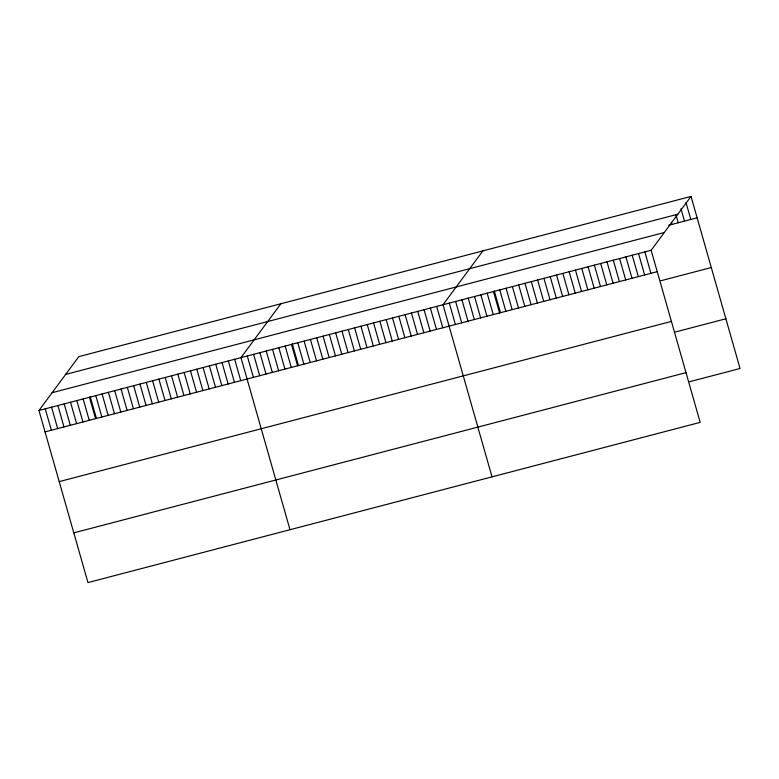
<?xml version="1.0" encoding="UTF-8"?>
<svg xmlns="http://www.w3.org/2000/svg" width="779" height="779" viewBox="0 0 779 779"><rect width="100%" height="100%" fill="white"/><g stroke="black" fill="none" stroke-linecap="round" stroke-linejoin="round"><path stroke-width="1.17" d="M691.031 196.415L651.147 250.283L700.175 422.374L87.969 582.585L38.95 410.494L78.825 356.626L691.031 196.415L740.05 368.506L689.59 381.72M280.859 303.761L240.974 357.619L290.002 529.71M482.883 250.887L443.008 304.755L492.026 476.845M65.67 374.407L677.866 214.196M668.742 225.248L697.127 217.818M52.105 392.713L664.312 232.502M38.95 410.494L651.147 250.283M45.046 431.887L657.242 271.676M660.826 280.752L711.285 267.548M59.214 481.617L671.41 321.406M675.422 331.99L725.882 318.777M73.81 532.855L686.007 372.644M686.007 202.579L690.817 219.464M680.982 208.733L684.507 221.119M675.958 214.887L678.197 222.765M671.255 222.171L671.897 224.42M644.846 251.929L650.942 273.332M638.537 253.584L644.632 274.977M632.227 255.23L638.322 276.633M625.917 256.885L632.012 278.278M619.617 258.531L625.712 279.934M613.307 260.186L619.402 281.579M606.997 261.832L613.092 283.235M600.687 263.487L606.783 284.88M594.387 265.133L600.482 286.536M588.077 266.788L594.173 288.181M581.767 268.434L587.863 289.837M575.457 270.089L581.553 291.482M569.157 271.735L575.253 293.138M562.847 273.39L568.943 294.783M556.537 275.036L562.633 296.439M550.227 276.691L556.323 298.084M543.927 278.337L550.023 299.74M537.617 279.992L543.713 301.385M531.307 281.638L537.403 303.041M524.997 283.293L531.093 304.686M518.697 284.939L524.793 306.342M512.387 286.594L518.483 307.987M506.077 288.24L512.173 309.643M499.767 289.895L505.863 311.288M494.285 290.937L500.488 312.691M493.467 291.541L499.563 312.944M487.157 293.196L493.253 314.599M480.847 294.842L486.943 316.245M474.538 296.497L480.633 317.9M468.237 298.153L474.333 319.546M461.928 299.798L468.023 321.201M455.618 301.454L461.713 322.847M449.308 303.099L455.403 324.502M436.688 306.4L442.784 327.803M430.378 308.056L436.474 329.449M424.058 309.711L430.154 331.104M417.748 311.357L423.844 332.76M411.439 313.012L417.534 334.405M405.119 314.667L411.215 336.061M398.809 316.313L404.905 337.716M392.499 317.968L398.595 339.371M386.18 319.624L392.275 341.017M379.87 321.269L385.965 342.672M373.56 322.925L379.655 344.328M367.24 324.58L373.336 345.973M360.93 326.226L367.026 347.629M354.62 327.881L360.716 349.284M348.301 329.536L354.396 350.93M341.991 331.182L348.086 352.585M335.681 332.837L341.777 354.241M329.361 334.493L335.457 355.886M323.051 336.138L329.147 357.542M316.732 337.794L322.827 359.197M310.422 339.449L316.517 360.843M304.112 341.095L310.208 362.498M297.792 342.75L303.888 364.153M292.261 343.812L298.454 365.565M291.482 344.406L297.578 365.799M285.172 346.051L291.268 367.454M278.853 347.707L284.948 369.11M272.543 349.362L278.639 370.755M266.233 351.008L272.329 372.411M259.913 352.663L266.009 374.066M253.603 354.318L259.699 375.712M247.294 355.964L253.389 377.367M234.664 359.275L240.76 380.668M228.354 360.92L234.45 382.323M222.034 362.576L228.13 383.979M215.725 364.231L221.82 385.624M209.405 365.877L215.501 387.28M203.095 367.532L209.191 388.935M196.785 369.188L202.881 390.581M190.465 370.833L196.561 392.236M184.156 372.489L190.251 393.892M177.846 374.144L183.941 395.537M171.526 375.799L177.622 397.193M165.216 377.445L171.312 398.848M158.906 379.1L165.002 400.494M152.587 380.756L158.682 402.149M146.277 382.401L152.372 403.804M139.967 384.057L146.062 405.45M133.647 385.712L139.743 407.105M127.337 387.358L133.433 408.761M121.027 389.013L127.123 410.406M114.708 390.668L120.803 412.062M108.398 392.314L114.494 413.717M102.088 393.97L108.174 415.363M95.768 395.625L101.864 417.018M90.237 396.677L96.43 418.43M89.458 397.271L95.554 418.674M83.139 398.926L89.234 420.319M76.829 400.581L82.925 421.975M70.519 402.227L76.615 423.63M64.199 403.882L70.295 425.276M57.889 405.538L63.985 426.931M51.58 407.183L57.675 428.586M45.26 408.839L51.356 430.232"/></g></svg>
